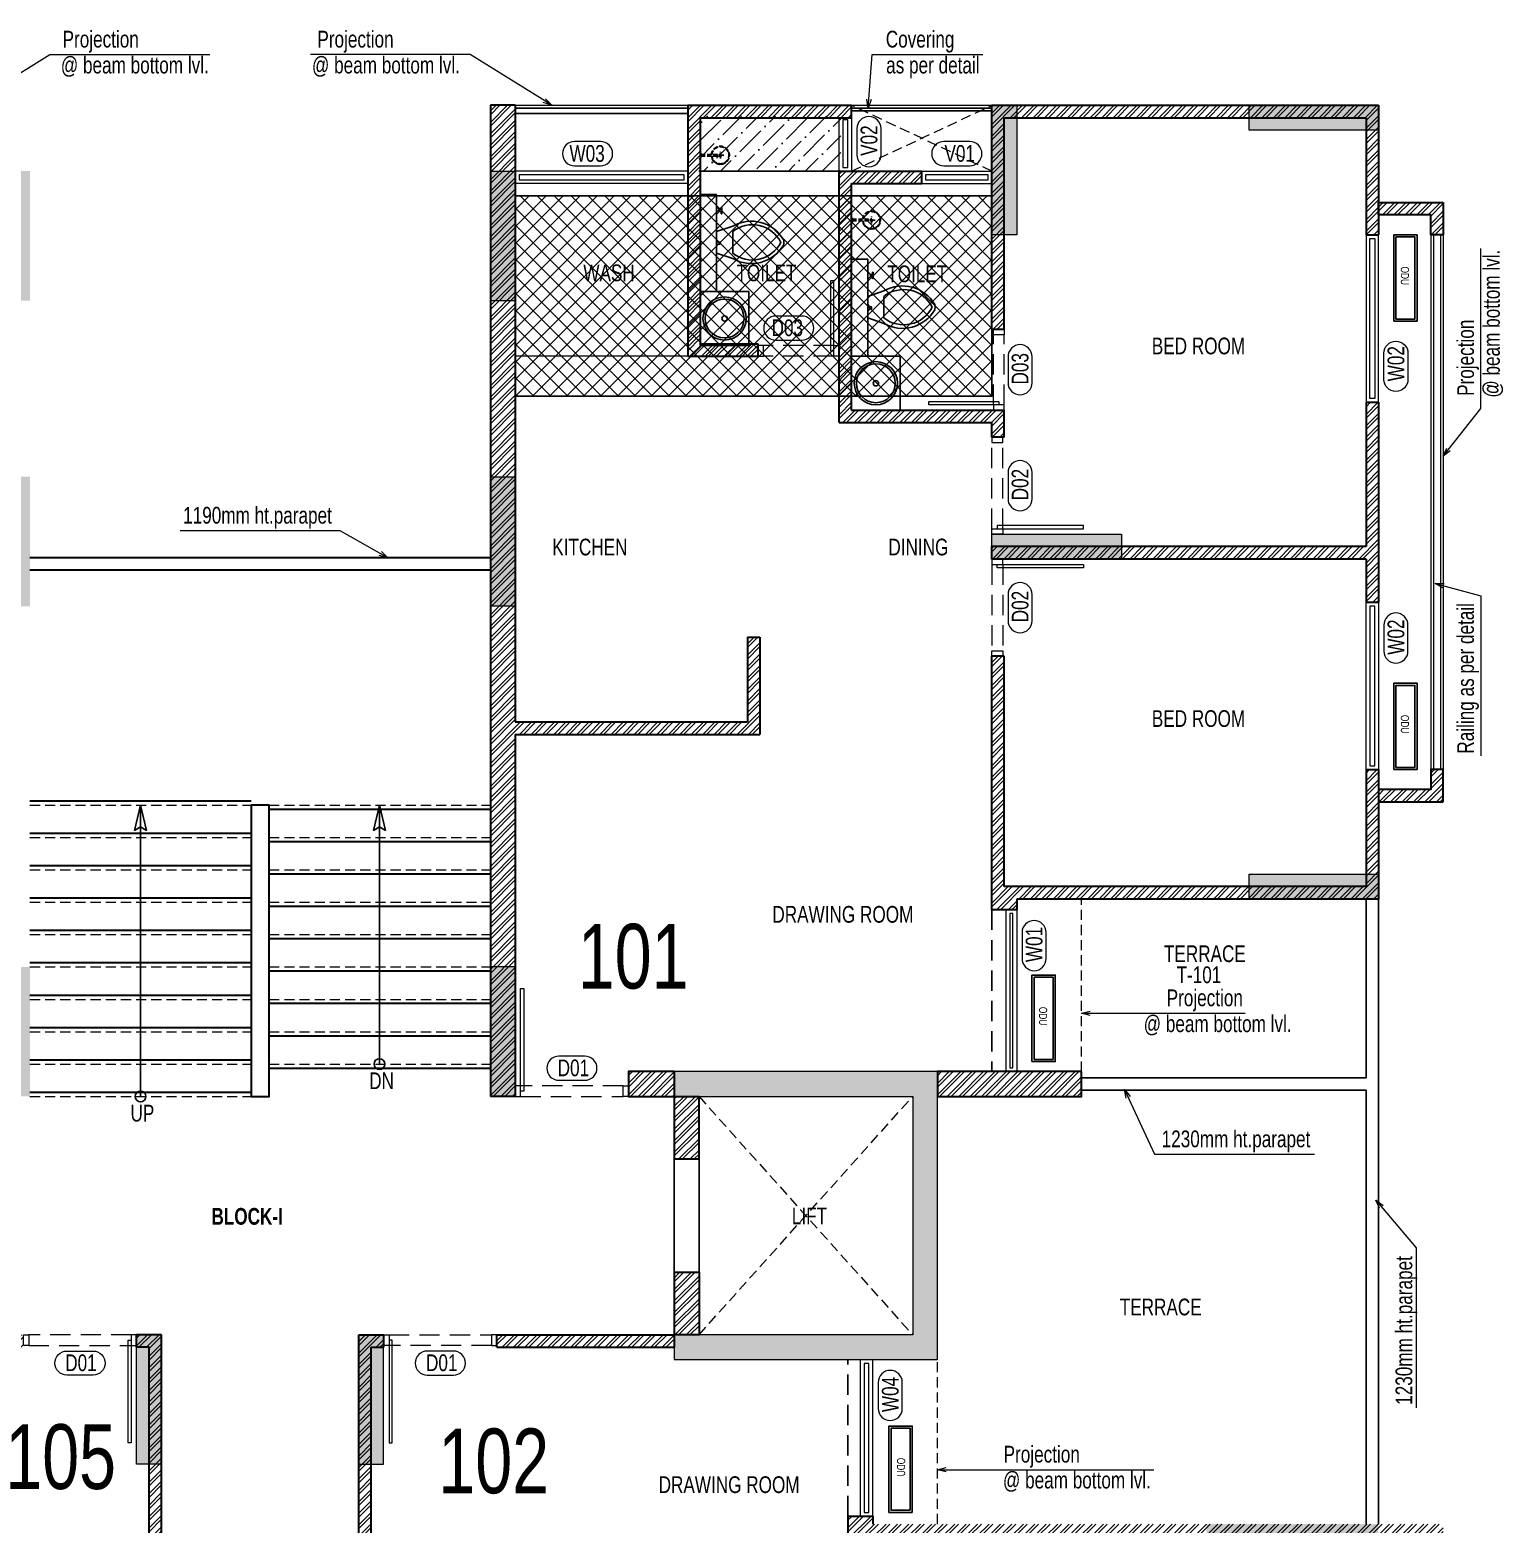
# Model space of a CAD drawing. Header units: inches. Extents: x 853900 to 962947, y 469960 to 560972.
# Drawn here: x 865501 to 879152, y 547128 to 560972 of the extents above; entities that cross this region are included whole.
import ezdxf
from ezdxf.enums import TextEntityAlignment as Align

# ---------------------------------------------------------------- set-up
doc = ezdxf.new("R2010")
doc.units = ezdxf.units.IN
doc.header["$LTSCALE"] = 750
doc.linetypes.add('HIDDEN', pattern=[0.375, 0.25, -0.125])
doc.linetypes.add('HIDDEN2', pattern=[0.1875, 0.125, -0.0625])
doc.layers.get('0').update_dxf_attribs({"color": 8})
for name, color, linetype in [('a-Text-Room-HM', 8, 'Continuous'), ('ELE-02-MSA', 8, 'Continuous'), ('HATCH-SUNK 300MM-MSA', 253, 'Continuous'), ('P.FIXTURE', 8, 'Continuous'), ('R.C.C HATCH-MSA', 253, 'Continuous')]:
    doc.layers.add(name, color=color, linetype=linetype)
for name, color, linetype, lineweight in [('COLUMN', 8, 'Continuous', 13), ('DOOR NO-MSA', 8, 'Continuous', 9), ('DOOR-MSA', 8, 'Continuous', 13), ('DOTTED LINE-MSA', 8, 'HIDDEN2', 13), ('ELE-01-MSA', 8, 'Continuous', 30), ('ELE-03-MSA', 8, 'Continuous', 18), ('ELE-04-MSA', 8, 'Continuous', 15), ('TEXT DETAIL-MSA', 8, 'Continuous', 13), ('TEXT ROOM NAME-MSA', 8, 'Continuous', 13), ('WALL HATCH-MSA', 253, 'Continuous', 9), ('WALL-MSA', 8, 'Continuous', 30), ('WINDOE NO-MAS', 8, 'Continuous', 9), ('WINDOW-MSA', 8, 'Continuous', 13)]:
    doc.layers.add(name, color=color, linetype=linetype, lineweight=lineweight)
doc.styles.add('125', font='swisscl.ttf', dxfattribs={"height": 125})
doc.styles.add('ARIAL', font='swisscl.ttf')
doc.styles.add('Arial Narrow', font='swisscl.ttf', dxfattribs={"height": 150})
doc.styles.add('Arial-Reg', font='swisscl.ttf', dxfattribs={"height": 155})
doc.styles.add('Arial-Reg+0.8Sc', font='swisscl.ttf')
doc.styles.add('MtXpl_Swis721_LtCn_B', font='swisscl.ttf')
doc.styles.add('MtXpl_Swis721_LtCn_B_1', font='')
doc.styles.get('MtXpl_Swis721_LtCn_B_1').set_extended_font_data('Swis721 LtCn BT', bold=True)
doc.dimstyles.new('100 K.T', dxfattribs={"dimtxt": 360, "dimasz": 80, "dimexe": 0.18, "dimexo": 0.0625, "dimgap": 1, "dimtad": 1, "dimdec": 0, "dimzin": 0, "dimdsep": 46, "dimtxsty": 'ARIAL', "dimblk": 'DOT', "dimcen": 0.09, "dimse1": 1, "dimse2": 1, "dimclrd": 50, "dimclrt": 256, "dimadec": 0, "dimazin": 0, "dimtfac": 1, "dimtdec": 0, "dimtofl": 0, "dimtmove": 1, "dimatfit": 0, "dimfxl": 1, "dimtolj": 1, "dimtzin": 0, "dimlwd": -1, "dimarcsym": 0})
pattern_1 = [(45, (-826309.495, -504339.46), (-53.0330086, 53.0330086), []), (45, (-826274.14, -504339.46), (-53.0330086, 53.0330086), [])]

# ---------------------------------------------------------------- blocks, each defined once
blk = doc.blocks.new('A$C59c041b7')
at = {"layer": 'HATCH-SUNK 300MM-MSA', "transparency": 33554559}
h = blk.add_hatch(dxfattribs=at)
h.set_pattern_fill('ANSI36', color=256, scale=35)
h.set_pattern_definition([(45, (-826309.5, -563203.96), (58.932931, 216.087413), [277.8125, -55.5625, 0, -55.5625])])
h.paths.add_polyline_path([(15744, -610), (14427, -610), (14427, -100), (15744, -100)])
h = blk.add_hatch(dxfattribs=at)
h.set_pattern_fill('ANSI37', color=256, scale=35)
h.paths.add_polyline_path([(12727, -2695), (17144, -2695), (17144, -840), (12727, -840)])
at = {"layer": 'HATCH-SUNK 300MM-MSA'}
blk.add_line((15744, -610), (14427, -610), dxfattribs=at)
blk.add_lwpolyline([(12727, -2695), (17144, -2695), (17144, -840), (12727, -840)], close=True, dxfattribs=at)
blk = doc.blocks.new('A$C16cd5f5f')
at = {"layer": 'WINDOW-MSA', "ltscale": 5000}
for points in [[(50, 50), (50, 850), (80, 850), (80, 50)], [(0, 0), (50, 0), (50, 100), (0, 100)], [(900, 0), (850, 0), (850, 100), (900, 100)]]:
    blk.add_lwpolyline(points, close=True, dxfattribs=at)
at = {"layer": 'WINDOW-MSA', "linetype": 'HIDDEN', "elevation": 0}
blk.add_lwpolyline([(50, 100), (850, 100)], dxfattribs=at)
at = {"layer": 'WINDOW-MSA', "linetype": 'HIDDEN'}
blk.add_lwpolyline([(50, 0), (850, 0)], dxfattribs=at)
blk = doc.blocks.new('A$Ca69f7aba')
at = {"layer": 'WINDOW-MSA', "ltscale": 5000}
for points in [[(-750, 0), (-700, 0), (-700, -100), (-750, -100)], [(0, 0), (-50, 0), (-50, -100), (0, -100)], [(-50, -50), (-50, -700), (-80, -700), (-80, -50)]]:
    blk.add_lwpolyline(points, close=True, dxfattribs=at)
at = {"layer": 'WINDOW-MSA', "linetype": 'HIDDEN'}
blk.add_lwpolyline([(-50, 0), (-700, 0)], dxfattribs=at)
at = {"layer": 'WINDOW-MSA', "linetype": 'HIDDEN', "elevation": 0}
blk.add_lwpolyline([(-50, -100), (-700, -100)], dxfattribs=at)
blk = doc.blocks.new('A$C0454f6c0')
at = {"layer": 'WINDOW-MSA', "ltscale": 5000}
for points in [[(0, 1050), (0, 1000), (-100, 1000), (-100, 1050)], [(0, 0), (0, 50), (-100, 50), (-100, 0)]]:
    blk.add_lwpolyline(points, close=True, dxfattribs=at)
at = {"layer": 'WINDOW-MSA', "linetype": 'HIDDEN'}
for points in [[(-100, 1000), (-100, 50)], [(0, 50), (0, 1000)]]:
    blk.add_lwpolyline(points, dxfattribs=at)
at = {"layer": 'WINDOW-MSA', "ltscale": 5000, "elevation": 0}
blk.add_lwpolyline([(-50, 50), (-1000, 50), (-1000, 80), (-50, 80)], close=True, dxfattribs=at)
blk = doc.blocks.new('A$Cbea8c011')
at = {"layer": 'ELE-02-MSA', "elevation": 0}
for points in [[(400, -108), (-400, -108), (-400, 108), (400, 108)], [(380, -88), (-380, -88), (-380, 88), (380, 88)]]:
    blk.add_lwpolyline(points, close=True, dxfattribs=at)
at = {"layer": 'TEXT DETAIL-MSA', "style": 'Arial Narrow'}
blk.add_text('ODU', height=75, dxfattribs=at).set_placement((-106, -42, 0))
blk = doc.blocks.new('SHOWE')
at = {"linetype": 'HIDDEN', "ltscale": 0.2}
for p, q in [((3964261, -1171718), (3964261, -1171675)), ((3964261, -1171675), (3964263, -1171675)), ((3964261, -1171718), (3964263, -1171718)), ((3964264, -1171676), (3964264, -1171716)), ((3964269, -1171681), (3964269, -1171696)), ((3964269, -1171689), (3964438, -1171689)), ((3964269, -1171712), (3964269, -1171696)), ((3964269, -1171704), (3964438, -1171704)), ((3964479, -1171696), (3964416, -1171696)), ((3964447, -1171665), (3964447, -1171728))]:
    blk.add_line(p, q, dxfattribs=at)
for radius in [12.5, 10.6]:
    blk.add_circle((3964447, -1171696), radius, dxfattribs=at)
for centre, radius, start, end in [((3964262, -1171676), 1.76, 358.0282, 62.0821), ((3964262, -1171716), 1.76, 297.9179, 1.9718), ((3964260, -1171685), 10.1, 28.3436, 64.2104), ((3964260, -1171707), 10.1, 295.7896, 331.6564), ((3964447, -1171696), 84.1, 185.2383, 174.7617), ((3964447, -1171696), 81.4, 185.4105, 174.5895), ((3964447, -1171696), 78, 185.6496, 174.3504)]:
    blk.add_arc(centre, radius, start, end, dxfattribs=at)
blk = doc.blocks.new('t4tgg34')
for points in [[(375405, -62759), (375391, -62745), (375391, -62738), (375371, -62738), (375371, -62720), (375391, -62720), (375391, -62713), (375405, -62699), (375405, -62635), (375255, -62585, 0.412342), (374785, -62709, 0.132891), (374785, -62761, 0.412336), (375255, -62885), (375405, -62835)], [(375255, -62835, -0.475238), (374809, -62735, -0.475243), (375255, -62635)]]:
    blk.add_lwpolyline(points, format="xyb", close=True)
blk.add_lwpolyline([(375255, -62835), (375255, -62635, 0.475243), (374809, -62735, 0.475238), (375255, -62835, 0.489246)], format="xyb")
blk.add_lwpolyline([(375405, -62635), (375405, -62699), (375391, -62713), (375391, -62720), (375371, -62720), (375371, -62738), (375391, -62738), (375391, -62745), (375405, -62759), (375405, -62699), (375405, -62835)])
blk = doc.blocks.new('9')
at = {"linetype": 'Continuous'}
for p, q in [((709870, -390415), (709870, -390434)), ((709876, -390434), (709870, -390434)), ((709876, -390415), (709876, -390434))]:
    blk.add_line(p, q, dxfattribs=at)
for points in [[(709876, -390396), (709876, -390377), (709870, -390377), (709870, -390396)], [(709895, -390396), (709920, -390370), (709920, -390440), (709895, -390415)]]:
    blk.add_lwpolyline(points, dxfattribs=at)
blk.add_lwpolyline([(709895, -390415), (709870, -390415), (709870, -390396), (709895, -390396)], close=True, dxfattribs=at)
blk = doc.blocks.new('Win-Tag-03')
blk.add_lwpolyline([(-130, 120), (130, 120, -0.414214), (250, 0), (250, 0, -0.414214), (130, -120), (-130, -120, -0.414214), (-250, 0), (-250, 0, -0.414214)], format="xyb", close=True)
blk = doc.blocks.new('_Dot')
at = {"linetype": 'ByBlock', "lineweight": -2}
blk.add_line((-0.5, 0), (-1, 0), dxfattribs=at)
at = {"linetype": 'ByBlock', "const_width": 0.5}
blk.add_lwpolyline([(-0.25, 0, 1), (0.25, 0, 1)], format="xyb", close=True, dxfattribs=at)
blk = doc.blocks.new('BLOCK-G & H TYPICAL COLOUMN')
at = {"layer": 'R.C.C HATCH-MSA'}
h = blk.add_hatch(color=256, dxfattribs=at)
h.dxf.hatch_style = 1
h.paths.add_polyline_path([(172697.62, -104207.75), (172688.57, -104207.75), (172688.57, -104255), (172697.62, -104255)])
h.paths.add_polyline_path([(172327.12, -104207.75), (172336.18, -104207.75), (172336.18, -104255), (172327.12, -104255)])
h.paths.add_polyline_path([(172819.88, -104207.75), (172819.88, -104216.81), (172867.12, -104216.81), (172867.12, -104207.75)])
h.paths.add_polyline_path([(172204.87, -104207.75), (172204.87, -104216.81), (172157.62, -104216.81), (172157.62, -104207.75)])
h.paths.add_polyline_path([(172561.18, -104240.06), (172552.12, -104240.06), (172552.12, -104287.31), (172561.18, -104287.31)])
h.paths.add_polyline_path([(172463.57, -104240.06), (172472.62, -104240.06), (172472.62, -104287.31), (172463.57, -104287.31)])
h.paths.add_polyline_path([(172177.87, -104422.2), (172177.87, -104431.25), (172130.62, -104431.25), (172130.62, -104422.2)])
h.paths.add_polyline_path([(172894.12, -104422.2), (172894.12, -104431.25), (172846.88, -104431.25), (172846.88, -104422.2)])
h.paths.add_polyline_path([(172336.12, -104486.75), (172336.12, -104495.81), (172288.87, -104495.81), (172288.87, -104486.75)])
h.paths.add_polyline_path([(172202.62, -104543.75), (172202.62, -104552.81), (172155.37, -104552.81), (172155.37, -104543.75)])
h.paths.add_polyline_path([(172822.13, -104543.75), (172822.13, -104552.81), (172869.37, -104552.81), (172869.37, -104543.75)])
h.paths.add_polyline_path([(172516.9, -104495.81), (172507.85, -104495.81), (172507.85, -104448.56), (172516.9, -104448.56)])
h.paths.add_polyline_path([(172697.62, -104104.25), (172688.57, -104104.25), (172688.57, -104057.01), (172697.62, -104057.01)])
h.paths.add_polyline_path([(172327.12, -104104.25), (172336.18, -104104.25), (172336.18, -104057.01), (172327.12, -104057.01)])
h.paths.add_polyline_path([(172819.88, -104104.25), (172819.88, -104095.2), (172867.12, -104095.2), (172867.12, -104104.25)])
h.paths.add_polyline_path([(172204.87, -104104.25), (172204.87, -104095.2), (172157.62, -104095.2), (172157.62, -104104.25)])
h.paths.add_polyline_path([(172561.18, -104071.94), (172552.12, -104071.94), (172552.12, -104024.7), (172561.18, -104024.7)])
h.paths.add_polyline_path([(172463.57, -104071.94), (172472.62, -104071.94), (172472.62, -104024.7), (172463.57, -104024.7)])
h.paths.add_polyline_path([(172177.87, -103889.81), (172177.87, -103880.75), (172130.62, -103880.75), (172130.62, -103889.81)])
h.paths.add_polyline_path([(172894.12, -103889.81), (172894.12, -103880.75), (172846.88, -103880.75), (172846.88, -103889.81)])
h.paths.add_polyline_path([(172336.12, -103825.25), (172336.12, -103816.2), (172288.87, -103816.2), (172288.87, -103825.25)])
h.paths.add_polyline_path([(172202.62, -103768.25), (172202.62, -103759.2), (172155.37, -103759.2), (172155.37, -103768.25)])
h.paths.add_polyline_path([(172822.13, -103768.25), (172822.13, -103759.2), (172869.37, -103759.2), (172869.37, -103768.25)])
h.paths.add_polyline_path([(172516.9, -103816.2), (172507.85, -103816.2), (172507.85, -103863.44), (172516.9, -103863.44)])
h.paths.add_polyline_path([(172548.37, -103699.31), (172548.37, -103690.25), (172595.62, -103690.25), (172595.62, -103699.31)])
h.paths.add_polyline_path([(172476.37, -103699.31), (172476.37, -103690.25), (172429.13, -103690.25), (172429.13, -103699.31)])
h.paths.add_polyline_path([(172726.82, -103612.31), (172726.82, -103603.25), (172774.06, -103603.25), (172774.06, -103612.31)])
h.paths.add_polyline_path([(172297.93, -103612.31), (172297.93, -103603.25), (172250.69, -103603.25), (172250.69, -103612.31)])
h.paths.add_polyline_path([(172920.37, -103523.81), (172920.37, -103514.75), (172857.56, -103514.75), (172857.56, -103523.81)])
h.paths.add_polyline_path([(172104.37, -103523.81), (172104.37, -103514.75), (172167.19, -103514.75), (172167.19, -103523.81)])
h.paths.add_polyline_path([(172476.37, -103492.94), (172467.32, -103492.94), (172467.32, -103445.7), (172476.37, -103445.7)])
h.paths.add_polyline_path([(172548.37, -103492.94), (172557.43, -103492.94), (172557.43, -103445.7), (172548.37, -103445.7)])
h.paths.add_polyline_path([(172663.43, -103454.75), (172759.5, -103454.75), (172759.5, -103349.7), (172663.43, -103349.7), (172663.43, -103358.75), (172750.44, -103358.75), (172750.44, -103445.7), (172663.43, -103445.7)])
h.paths.add_polyline_path([(172361.32, -103454.75), (172265.25, -103454.75), (172265.25, -103349.7), (172361.32, -103349.7), (172361.32, -103358.75), (172274.31, -103358.75), (172274.31, -103445.7), (172361.32, -103445.7)])
h.paths.add_polyline_path([(172428.37, -103358.75), (172419.32, -103358.75), (172419.32, -103311.51), (172428.37, -103311.51)])
h.paths.add_polyline_path([(172428.37, -103132.74), (172419.32, -103132.74), (172419.32, -103179.99), (172428.37, -103179.99)])
h.paths.add_polyline_path([(172151.62, -103286.75), (172151.62, -103277.7), (172104.37, -103277.7), (172104.37, -103286.75)])
h.paths.add_polyline_path([(172245.43, -103162.74), (172245.43, -103153.68), (172198.19, -103153.68), (172198.19, -103162.74)])
h.paths.add_polyline_path([(172428.37, -103021.25), (172419.32, -103021.25), (172419.32, -103068.5), (172428.37, -103068.5)])
h.paths.add_polyline_path([(172245.43, -102997.25), (172236.37, -102997.25), (172236.37, -103044.5), (172245.43, -103044.5)])
h.paths.add_polyline_path([(172104.37, -102997.25), (172104.37, -103006.31), (172151.62, -103006.31), (172151.62, -102997.25)])
h.paths.add_polyline_path([(172596.37, -103358.75), (172605.43, -103358.75), (172605.43, -103311.51), (172596.37, -103311.51)])
h.paths.add_polyline_path([(172596.37, -103132.74), (172605.43, -103132.74), (172605.43, -103179.99), (172596.37, -103179.99)])
h.paths.add_polyline_path([(172873.13, -103286.75), (172873.13, -103277.7), (172920.37, -103277.7), (172920.37, -103286.75)])
h.paths.add_polyline_path([(172779.32, -103162.74), (172779.32, -103153.68), (172826.56, -103153.68), (172826.56, -103162.74)])
h.paths.add_polyline_path([(172596.37, -103021.25), (172605.43, -103021.25), (172605.43, -103068.5), (172596.37, -103068.5)])
h.paths.add_polyline_path([(172779.32, -102997.25), (172788.37, -102997.25), (172788.37, -103044.5), (172779.32, -103044.5)])
h.paths.add_polyline_path([(172920.37, -102997.25), (172920.37, -103006.31), (172873.13, -103006.31), (172873.13, -102997.25)])
h.paths.add_polyline_path([(172548.37, -104612.7), (172548.37, -104621.75), (172595.62, -104621.75), (172595.62, -104612.7)])
h.paths.add_polyline_path([(172476.37, -104612.7), (172476.37, -104621.75), (172429.13, -104621.75), (172429.13, -104612.7)])
h.paths.add_polyline_path([(172297.93, -104699.7), (172297.93, -104708.75), (172250.69, -104708.75), (172250.69, -104699.7)])
h.paths.add_polyline_path([(172104.37, -104788.2), (172104.37, -104797.25), (172167.19, -104797.25), (172167.19, -104788.2)])
h.paths.add_polyline_path([(172726.82, -104699.7), (172726.82, -104708.75), (172774.06, -104708.75), (172774.06, -104699.7)])
h.paths.add_polyline_path([(172920.37, -104788.2), (172920.37, -104797.25), (172857.56, -104797.25), (172857.56, -104788.2)])
h.paths.add_polyline_path([(172476.37, -104819.06), (172467.32, -104819.06), (172467.32, -104866.31), (172476.37, -104866.31)])
h.paths.add_polyline_path([(172548.37, -104819.06), (172557.43, -104819.06), (172557.43, -104866.31), (172548.37, -104866.31)])
h.paths.add_polyline_path([(172663.43, -104857.25), (172759.5, -104857.25), (172759.5, -104962.31), (172663.43, -104962.31), (172663.43, -104953.25), (172750.44, -104953.25), (172750.44, -104866.31), (172663.43, -104866.31)])
h.paths.add_polyline_path([(172361.32, -104857.25), (172265.25, -104857.25), (172265.25, -104962.31), (172361.32, -104962.31), (172361.32, -104953.25), (172274.31, -104953.25), (172274.31, -104866.31), (172361.32, -104866.31)])
h.paths.add_polyline_path([(172428.37, -104953.25), (172419.32, -104953.25), (172419.32, -105000.5), (172428.37, -105000.5)])
h.paths.add_polyline_path([(172428.37, -105178.31), (172419.32, -105178.31), (172419.32, -105131.06), (172428.37, -105131.06)])
h.paths.add_polyline_path([(172151.62, -105025.25), (172151.62, -105034.31), (172104.37, -105034.31), (172104.37, -105025.25)])
h.paths.add_polyline_path([(172245.43, -105072.5), (172236.37, -105072.5), (172236.37, -105025.25), (172245.43, -105025.25)])
h.paths.add_polyline_path([(172428.37, -105290.75), (172419.32, -105290.75), (172419.32, -105243.51), (172428.37, -105243.51)])
h.paths.add_polyline_path([(172245.43, -105314.75), (172236.37, -105314.75), (172236.37, -105267.51), (172245.43, -105267.51)])
h.paths.add_polyline_path([(172104.37, -105277.35), (172113.43, -105277.35), (172113.43, -105314.75), (172104.37, -105314.75)])
h.paths.add_polyline_path([(172596.37, -104953.25), (172605.43, -104953.25), (172605.43, -105000.5), (172596.37, -105000.5)])
h.paths.add_polyline_path([(172596.37, -105178.31), (172605.43, -105178.31), (172605.43, -105131.06), (172596.37, -105131.06)])
h.paths.add_polyline_path([(172873.13, -105025.25), (172873.13, -105034.31), (172920.37, -105034.31), (172920.37, -105025.25)])
h.paths.add_polyline_path([(172788.37, -105025.25), (172779.32, -105025.25), (172779.32, -105072.5), (172788.37, -105072.5)])
h.paths.add_polyline_path([(172596.37, -105290.75), (172605.43, -105290.75), (172605.43, -105243.51), (172596.37, -105243.51)])
h.paths.add_polyline_path([(172779.32, -105314.75), (172788.37, -105314.75), (172788.37, -105267.51), (172779.32, -105267.51)])
h.paths.add_polyline_path([(172911.32, -105314.75), (172920.37, -105314.75), (172920.37, -105277.35), (172911.32, -105277.35)])
h.paths.add_polyline_path([(172688.63, -104486.75), (172688.63, -104495.81), (172735.87, -104495.81), (172735.87, -104486.75)])
h.paths.add_polyline_path([(172688.63, -103825.25), (172688.63, -103816.2), (172735.87, -103816.2), (172735.87, -103825.25)])
at = {"layer": 'COLUMN'}
for points in [[(172779.32, -102997.25), (172788.37, -102997.25), (172788.37, -103044.5), (172779.32, -103044.5)], [(172920.37, -102997.25), (172920.37, -103006.31), (172873.13, -103006.31), (172873.13, -102997.25)], [(172596.37, -103021.25), (172605.43, -103021.25), (172605.43, -103068.5), (172596.37, -103068.5)], [(172596.37, -103132.74), (172605.43, -103132.74), (172605.43, -103179.99), (172596.37, -103179.99)], [(172779.32, -103162.74), (172779.32, -103153.68), (172826.56, -103153.68), (172826.56, -103162.74)], [(172873.13, -103286.75), (172873.13, -103277.7), (172920.37, -103277.7), (172920.37, -103286.75)], [(172596.37, -103358.75), (172605.43, -103358.75), (172605.43, -103311.51), (172596.37, -103311.51)], [(172663.43, -103454.75), (172759.5, -103454.75), (172759.5, -103349.7), (172663.43, -103349.7), (172663.43, -103358.75), (172750.44, -103358.75), (172750.44, -103445.7), (172663.43, -103445.7)], [(172476.37, -103492.94), (172467.32, -103492.94), (172467.32, -103445.7), (172476.37, -103445.7)], [(172548.37, -103492.94), (172557.43, -103492.94), (172557.43, -103445.7), (172548.37, -103445.7)]]:
    blk.add_lwpolyline(points, close=True, dxfattribs=at)
blk = doc.blocks.new('A$C725dc162')
at = {"layer": 'a-Text-Room-HM', "style": 'Arial-Reg'}
for s, p in [('101', (580, -8183)), ('105', (-4725, -12819)), ('102', (-712, -12859))]:
    blk.add_text(s, height=600, dxfattribs=at).set_placement(p)
blk = doc.blocks.new('A$Ca663e582')
at = {"layer": 'WALL HATCH-MSA'}
h = blk.add_hatch(dxfattribs=at)
h.set_pattern_fill('ANSI32', color=256, scale=200)
h.set_pattern_definition(pattern_1)
h.paths.add_polyline_path([(12727, 58865), (12497, 58865), (12497, 49682), (12727, 49682), (12727, 53037), (14994, 53037), (14994, 53937), (14879, 53937), (14879, 53152), (12727, 53152)])
h = blk.add_hatch(dxfattribs=at)
h.set_pattern_fill('ANSI32', color=256, scale=200)
h.set_pattern_definition([(45, (-826324.495, -504339.46), (-53.0330086, 53.0330086), []), (45, (-826289.14, -504339.46), (-53.0330086, 53.0330086), [])])
h.paths.add_polyline_path([(14327, 58865), (14327, 56540), (14979, 56540), (14979, 56655), (14442, 56655), (14442, 58750), (15844, 58750), (15844, 58865)])
h = blk.add_hatch(dxfattribs=at)
h.set_pattern_fill('ANSI32', color=256, scale=200)
h.set_pattern_definition(pattern_1)
h.paths.add_polyline_path([(20611, 57665), (20726, 57665), (20726, 58865), (17144, 58865), (17144, 56790), (17259, 56790), (17259, 58750), (20611, 58750)])
h = blk.add_hatch(dxfattribs=at)
h.set_pattern_fill('ANSI32', color=256, scale=200)
h.set_pattern_definition(pattern_1)
h.paths.add_polyline_path([(15729, 58255), (15729, 55925), (17144, 55925), (17144, 55791), (17259, 55791), (17259, 56040), (15844, 56040), (15844, 58140), (16494, 58140), (16494, 58255)])
h = blk.add_hatch(dxfattribs=at)
h.set_pattern_fill('ANSI32', color=256, scale=200)
h.set_pattern_definition(pattern_1)
h.paths.add_polyline_path([(21211, 57850), (21211, 57665), (21326, 57665), (21326, 57965), (20726, 57965), (20726, 57850)])
h = blk.add_hatch(dxfattribs=at)
h.set_pattern_fill('ANSI32', color=256, scale=200)
h.set_pattern_definition(pattern_1)
h.paths.add_polyline_path([(20611, 54776), (17144, 54776), (17144, 54661), (20611, 54661), (20611, 54261), (20726, 54261), (20726, 56115), (20611, 56115)])
h = blk.add_hatch(dxfattribs=at)
h.set_pattern_fill('ANSI32', color=256, scale=200)
h.set_pattern_definition(pattern_1)
h.paths.add_polyline_path([(17259, 51626), (17259, 53761), (17144, 53761), (17144, 51412), (17374, 51412), (17374, 51511), (20726, 51511), (20726, 52711), (20611, 52711), (20611, 51626)])
h = blk.add_hatch(dxfattribs=at)
h.set_pattern_fill('ANSI32', color=256, scale=200)
h.set_pattern_definition(pattern_1)
h.paths.add_polyline_path([(20726, 52526), (20726, 52411), (21326, 52411), (21326, 52711), (21211, 52711), (21211, 52526)])
h = blk.add_hatch(dxfattribs=at)
h.set_pattern_fill('ANSI32', color=256, scale=200)
h.set_pattern_definition(pattern_1)
h.paths.add_polyline_path([(14200, 49682), (14200, 49912), (13777, 49912), (13777, 49682)])
h = blk.add_hatch(dxfattribs=at)
h.set_pattern_fill('ANSI32', color=256, scale=200)
h.set_pattern_definition(pattern_1)
h.paths.add_polyline_path([(17974, 49912), (16640, 49912), (16640, 49682), (17974, 49682)])
h = blk.add_hatch(dxfattribs=at)
h.set_pattern_fill('ANSI32', color=256, scale=200)
h.set_pattern_definition(pattern_1)
h.paths.add_polyline_path([(14430, 49103), (14430, 49682), (14200, 49682), (14200, 49103)])
h = blk.add_hatch(dxfattribs=at)
h.set_pattern_fill('ANSI32', color=256, scale=200)
h.set_pattern_definition(pattern_1)
h.paths.add_polyline_path([(14200, 47474), (14430, 47474), (14430, 48053), (14200, 48053)])
h = blk.add_hatch(dxfattribs=at)
h.set_pattern_fill('ANSI32', color=256, scale=200)
h.set_pattern_definition([(45, (7457.356, 47403.3), (-53.033, 53.033), []), (45, (7492.71, 47403.3), (-53.033, 53.033), [])])
h.paths.add_polyline_path([(6526, 47474), (6526, 47359), (8169, 47359), (8169, 47474)], flags=17)
h.paths.add_polyline_path([(5816, 41262), (5816, 41147), (8419, 41147), (8419, 38063), (5886, 38063), (5886, 37948), (9198, 37948), (9198, 38063), (8534, 38063), (8534, 41032), (9449, 41032), (9449, 42662), (8459, 42662), (8459, 43159), (9449, 43159), (9449, 43274), (8459, 43274), (8459, 44024), (9449, 44024), (9449, 47474), (9219, 47474), (9219, 47359), (9334, 47359), (9334, 44139), (7086, 44139), (7086, 42012), (7201, 42012), (7201, 42547), (7694, 42547), (7694, 42662), (7201, 42662), (7201, 44024), (8344, 44024), (8344, 42547), (9334, 42547), (9334, 41262)])
h = blk.add_hatch(dxfattribs=at)
h.set_pattern_fill('ANSI32', color=256, scale=200)
h.set_pattern_definition(pattern_1)
h.paths.add_polyline_path([(11393, 41262), (11393, 42547), (12383, 42547), (12383, 44024), (13526, 44024), (13526, 42662), (13033, 42662), (13033, 42547), (13526, 42547), (13526, 42012), (13641, 42012), (13641, 44139), (11393, 44139), (11393, 47359), (11508, 47359), (11508, 47474), (11278, 47474), (11278, 44024), (12268, 44024), (12268, 43274), (11278, 43274), (11278, 43159), (12268, 43159), (12268, 42662), (11278, 42662), (11278, 41032), (12192, 41032), (12192, 38063), (11528, 38063), (11528, 37948), (14840, 37948), (14840, 38063), (12307, 38063), (12307, 41147), (14910, 41147), (14910, 41262)])
h = blk.add_hatch(dxfattribs=at)
h.set_pattern_fill('ANSI32', color=256, scale=200)
h.set_pattern_definition(pattern_1)
h.paths.add_polyline_path([(14200, 47359), (14200, 47474), (12558, 47474), (12558, 47359)], flags=17)
h = blk.add_hatch(dxfattribs=at)
h.set_pattern_fill('ANSI32', color=256, scale=200)
h.set_pattern_definition(pattern_1)
h.paths.add_polyline_path([(21326, 45490), (21326, 45720), (16040, 45720), (16040, 45794), (15810, 45794), (15810, 44920), (15925, 44920), (15925, 45605), (20611, 45605), (20611, 45290), (20726, 45290), (20726, 45490)])
for p, q in [((9255, 52382), (9200, 52146)), ((9255, 52382), (9255, 49682)), ((9255, 52382), (9309, 52146)), ((11469, 52382), (11414, 52146)), ((11469, 52382), (11469, 49982)), ((11469, 52382), (11524, 52146)), ((9200, 52146), (9255, 52181)), ((9309, 52146), (9255, 52181)), ((11414, 52146), (11469, 52181)), ((11524, 52146), (11469, 52181))]:
    blk.add_line(p, q)
for centre in [(11469, 49982), (9255, 49682)]:
    blk.add_circle(centre, 50)
at = {"layer": 'DOTTED LINE-MSA'}
for p, q in [((15844, 58255), (17144, 58865)), ((17144, 58255), (15844, 58865)), ((8230, 52382), (10280, 52382)), ((10447, 52382), (12497, 52382)), ((8230, 52082), (10280, 52082)), ((10447, 52082), (12497, 52082)), ((8230, 51782), (10280, 51782)), ((10447, 51782), (12497, 51782)), ((17974, 49912), (17974, 51511)), ((8230, 51482), (10280, 51482)), ((10447, 51482), (12497, 51482)), ((8230, 51182), (10280, 51182)), ((10447, 51182), (12497, 51182)), ((8230, 50882), (10280, 50882)), ((10447, 50882), (12497, 50882)), ((8230, 50582), (10280, 50582)), ((10447, 50582), (12497, 50582)), ((8230, 50282), (10280, 50282)), ((10447, 50282), (12497, 50282)), ((8230, 49982), (10280, 49982)), ((10447, 49982), (12497, 49982)), ((8230, 49682), (10280, 49682)), ((14430, 49682), (16410, 47474)), ((14430, 47474), (16410, 49682)), ((16640, 45721), (16640, 47244))]:
    blk.add_line(p, q, dxfattribs=at)
at = {"layer": 'ELE-01-MSA', "lineweight": 0}
for p, q in [((21236, 57665), (21236, 52711)), ((21301, 57665), (21301, 52711))]:
    blk.add_line(p, q, dxfattribs=at)
at = {"layer": 'ELE-01-MSA'}
for p, q in [((12497, 54674), (8230, 54674)), ((12497, 54559), (8230, 54559)), ((8230, 52422), (10280, 52422)), ((10447, 52345), (12497, 52345)), ((8230, 52122), (10280, 52122)), ((10447, 52045), (12497, 52045)), ((8230, 51822), (10280, 51822)), ((10447, 51745), (12497, 51745)), ((8230, 51522), (10280, 51522)), ((10447, 51445), (12497, 51445)), ((8230, 51222), (10280, 51222)), ((10447, 51145), (12497, 51145)), ((8230, 50922), (10280, 50922)), ((10447, 50845), (12497, 50845)), ((8230, 50622), (10280, 50622)), ((10447, 50545), (12497, 50545)), ((8230, 50322), (10280, 50322)), ((10447, 50245), (12497, 50245)), ((8230, 50022), (10280, 50022)), ((10447, 49945), (12497, 49945)), ((8230, 49722), (10280, 49722))]:
    blk.add_line(p, q, dxfattribs=at)
blk.add_lwpolyline([(10280, 49682), (10447, 49682), (10447, 52382), (10280, 52382)], close=True, dxfattribs=at)
at = {"layer": 'ELE-02-MSA'}
for p, q in [((12727, 58840), (14327, 58840)), ((15844, 58840), (17144, 58840)), ((12727, 58790), (14327, 58790)), ((15844, 58815), (17144, 58815)), ((20611, 51511), (20611, 49855)), ((20726, 51511), (20726, 45720)), ((17974, 49855), (20611, 49855)), ((17974, 49740), (20611, 49740)), ((20611, 49740), (20611, 45720)), ((14200, 48053), (14200, 49103)), ((14430, 49103), (14430, 48053))]:
    blk.add_line(p, q, dxfattribs=at)
at = {"layer": 'ELE-02-MSA', "linetype": 'HIDDEN'}
for p, q in [((17144, 51412), (17144, 49912)), ((15810, 45794), (15810, 47244))]:
    blk.add_line(p, q, dxfattribs=at)
at = {"layer": 'ELE-03-MSA', "lineweight": 0}
for p, q in [((21211, 57665), (21211, 52711)), ((21326, 57665), (21326, 52711))]:
    blk.add_line(p, q, dxfattribs=at)
at = {"layer": 'ELE-03-MSA'}
blk.add_line((14327, 56540), (12727, 56540), dxfattribs=at)
at = {"layer": 'ELE-04-MSA'}
for p, q in [((12727, 58865), (14327, 58865)), ((15844, 58865), (17144, 58865))]:
    blk.add_line(p, q, dxfattribs=at)
at = {"layer": 'P.FIXTURE'}
for points in [[(14592, 58040), (14592, 57140), (14442, 57140), (14442, 58040)], [(15994, 57440), (15994, 56540), (15844, 56540), (15844, 57440)], [(14892, 57140), (14442, 57140), (14442, 56640), (14892, 56640)], [(16294, 56540), (15844, 56540), (15844, 56040), (16294, 56040)]]:
    blk.add_lwpolyline(points, close=True, dxfattribs=at)
for centre, radius in [((14667, 56890), 200), ((14667, 56890), 180), ((14667, 56890), 25), ((16069, 56290), 200), ((16069, 56290), 180), ((16069, 56290), 25)]:
    blk.add_circle(centre, radius, dxfattribs=at)
at = {"layer": 'WALL-MSA'}
for p, q in [((12497, 58865), (12497, 49682)), ((12727, 58865), (12497, 58865)), ((12727, 58865), (12727, 53152)), ((14327, 58865), (15844, 58865)), ((14327, 58865), (14327, 56540)), ((15844, 58750), (15844, 58865)), ((17144, 58865), (20726, 58865)), ((17144, 56790, 0), (17144, 58865)), ((14442, 58750), (15844, 58750)), ((14442, 58750), (14442, 56655)), ((17259, 58750), (20611, 58750)), ((17259, 56790, 0), (17259, 58750)), ((15729, 58255), (16494, 58255)), ((15729, 55925), (15729, 58255)), ((16494, 58140), (16494, 58255)), ((15844, 58140), (16494, 58140)), ((15844, 56040), (15844, 58140)), ((17144, 56790, 0), (17259, 56790, 0)), ((14442, 56655), (14979, 56655)), ((14979, 56540), (14979, 56655)), ((14327, 56540), (14979, 56540)), ((15844, 56040), (17259, 56040)), ((17259, 55791, 0), (17259, 56040)), ((15729, 55925), (17144, 55925)), ((17144, 55791, 0), (17144, 55925)), ((17259, 55791, 0), (17144, 55791, 0)), ((20611, 54776), (17144, 54776)), ((17144, 54661), (17144, 54776)), ((20611, 54661), (17144, 54661)), ((14879, 53937), (14994, 53937)), ((14879, 53937), (14879, 53152)), ((14994, 53937), (14994, 53037)), ((17259, 53761, 0), (17144, 53761)), ((17144, 51412), (17144, 53761)), ((17259, 51626, 0), (17259, 53761, 0)), ((12727, 53152), (14879, 53152)), ((12727, 53037), (12727, 49682)), ((12727, 53037), (14994, 53037)), ((20611, 51626), (17259, 51626, 0)), ((20726, 51511), (17374, 51511)), ((12727, 49682), (12497, 49682)), ((14200, 48053), (14200, 47359)), ((9449, 47474), (9219, 47474)), ((9219, 47359), (9219, 47474)), ((9334, 47359), (9219, 47359)), ((9334, 44139), (9334, 47359)), ((9449, 44024), (9449, 47474)), ((11278, 47474), (11508, 47474)), ((11278, 44024), (11278, 47474)), ((11393, 47359), (11508, 47359)), ((11393, 44139), (11393, 47359)), ((11508, 47359), (11508, 47474)), ((12558, 47474), (14200, 47474)), ((12558, 47359), (12558, 47474)), ((12558, 47359), (14200, 47359)), ((15810, 45794), (15810, 44920))]:
    blk.add_line(p, q, dxfattribs=at)
at = {"layer": 'WALL-MSA', "linetype": 'ByBlock'}
for p, q in [((20726, 58865), (20726, 57665)), ((20611, 58750), (20611, 57665)), ((20611, 57665), (20726, 57665)), ((20611, 56115), (20611, 54776)), ((20611, 56115), (20726, 56115)), ((20726, 56115), (20726, 54261)), ((20611, 54661), (20611, 54261)), ((20611, 54261), (20726, 54261)), ((20611, 52711), (20611, 51626)), ((20611, 52711), (20726, 52711)), ((20726, 52711), (20726, 51511)), ((17374, 51511), (17374, 51412)), ((17374, 51412), (17144, 51412))]:
    blk.add_line(p, q, dxfattribs=at)
for points in [[(21326, 57965), (21326, 57665), (21211, 57665), (21211, 57850), (20726, 57850), (20726, 57965)], [(21326, 52411), (21326, 52711), (21211, 52711), (21211, 52526), (20726, 52526), (20726, 52411)]]:
    blk.add_lwpolyline(points, close=True, dxfattribs=at)
at = {"layer": 'WALL-MSA'}
for points in [[(14200, 49912), (13777, 49912), (13777, 49682), (14430, 49682)], [(14200, 49912), (14200, 49103), (14430, 49103), (14430, 49682)], [(14200, 48053), (14430, 48053), (14430, 47474), (14200, 47474)], [(15810, 45794), (16040, 45794), (16040, 45720)]]:
    blk.add_lwpolyline(points, dxfattribs=at)
blk.add_lwpolyline([(17974, 49912), (16640, 49912), (16640, 49682), (17974, 49682)], close=True, dxfattribs=at)
at = {"layer": 'WINDOW-MSA'}
for p, q in [((15729, 58255), (15729, 58750)), ((15844, 58750), (15844, 58255)), ((14327, 58255), (12727, 58255)), ((14327, 58255), (14327, 58140)), ((16494, 58255), (17144, 58255)), ((14327, 58140), (12727, 58140)), ((16494, 58140), (17144, 58140)), ((20611, 57665), (20611, 56115)), ((20726, 56115), (20726, 57665)), ((20611, 52711), (20611, 54261)), ((20726, 54261), (20726, 52711)), ((17274, 51412), (17274, 49912)), ((17374, 51412), (17374, 49912)), ((15925, 45794), (15925, 47244)), ((16040, 45794), (16040, 47244))]:
    blk.add_line(p, q, dxfattribs=at)
for points in [[(15809, 58290), (15809, 58730), (15764, 58730), (15764, 58290)], [(14292, 58175), (14292, 58220), (12762, 58220), (12762, 58175)], [(17109, 58175), (17109, 58220), (16529, 58220), (16529, 58175)], [(20646, 56150), (20646, 57630), (20691, 57630), (20691, 56150)], [(20646, 54226), (20646, 52746), (20691, 52746), (20691, 54226)], [(17339, 49947), (17339, 51377), (17309, 51377), (17309, 49947)], [(15960, 47209), (15960, 45829), (16005, 45829), (16005, 47209)]]:
    blk.add_lwpolyline(points, close=True, dxfattribs=at)
at = {"rotation": 270}
for p in [(20976, 57265, 0), (20976, 53111, 0), (17623, 50406)]:
    blk.add_blockref('A$Cbea8c011', p, dxfattribs=at)
at = {"xscale": -1, "rotation": 89.99999999999993}
blk.add_blockref('A$Cbea8c011', (16298, 46228, 0), dxfattribs=at)
at = {"layer": 'COLUMN', "xscale": 25.4, "yscale": 25.4, "zscale": 25.4}
blk.add_blockref('BLOCK-G & H TYPICAL COLOUMN', (-4371451, 2674995), dxfattribs=at)
at = {"layer": 'DOOR NO-MSA', "yscale": 0.9300595238095237, "zscale": 0.9300595238095237}
for p, xscale, rotation in [((15262, 56801, 0), -0.9300595238095237, 180), ((17405, 56415, 0), -0.9300595238095237, 90.00000000000007), ((17405, 55341, 0), -0.9300595238095237, 90.00000000000007), ((17405, 54211, 0), -0.9300595238095237, 90.00000000000007), ((13252, 49944, 0), -0.9300595238095237, 180), ((8694, 47212, 0), 0.9300595238095237, 179.9999999999999), ((12033, 47212, 0), -0.9300595238095237, 180)]:
    blk.add_blockref('Win-Tag-03', p, dxfattribs=dict(at, xscale=xscale, rotation=rotation))
at = {"layer": 'DOOR-MSA', "xscale": -1, "rotation": 180}
blk.add_blockref('A$Ca69f7aba', (15729, 56540, 0), dxfattribs=at)
at = {"layer": 'DOOR-MSA', "rotation": 270}
for name, p in [('A$Ca69f7aba', (17259, 56040)), ('A$C16cd5f5f', (17144, 54661, 0))]:
    blk.add_blockref(name, p, dxfattribs=at)
at = {"layer": 'DOOR-MSA', "extrusion": (-2.86986e-42, -1.29247e-26, -1), "zscale": -1.000000000000001, "rotation": 90.00000000000001}
blk.add_blockref('A$C16cd5f5f', (-17144, 54891, 0), dxfattribs=at)
at = {"layer": 'DOOR-MSA', "extrusion": (1.86541e-41, 1.29247e-26, -1), "xscale": -1, "zscale": -1, "rotation": 90}
blk.add_blockref('A$C0454f6c0', (-12727, 49682, 0), dxfattribs=at)
at = {"layer": 'DOOR-MSA', "extrusion": (-1.72192e-41, -1.29247e-26, -1), "xscale": -1, "zscale": -1, "rotation": 270}
blk.add_blockref('A$C0454f6c0', (-9219, 47474, 0), dxfattribs=at)
at = {"layer": 'DOOR-MSA', "extrusion": (1.72192e-41, -1.29247e-26, -1), "zscale": -1, "rotation": 90.00000000000001}
blk.add_blockref('A$C0454f6c0', (-11508, 47474, 0), dxfattribs=at)
at = {"layer": 'HATCH-SUNK 300MM-MSA'}
blk.add_blockref('A$C59c041b7', (0, 58865), dxfattribs=at)
at = {"layer": 'P.FIXTURE', "lineweight": 30, "xscale": -1, "rotation": 180}
for p in [(-3949819, -1113294), (-3948418, -1113894)]:
    blk.add_blockref('SHOWE', p, dxfattribs=at)
at = {"layer": 'P.FIXTURE', "color": 1, "rotation": 180}
for p in [(724512, -332516, 0), (725914, -333116, 0)]:
    blk.add_blockref('9', p, dxfattribs=at)
at = {"layer": 'P.FIXTURE', "rotation": 180}
for p in [(389997, -5140, 0), (391399, -5740, 0)]:
    blk.add_blockref('t4tgg34', p, dxfattribs=at)
at = {"layer": 'WINDOE NO-MAS', "yscale": 0.9300595238095237, "zscale": 0.9300595238095237}
for p, xscale, rotation in [((16005, 58528), -0.9300595238095237, 90.00000000000007), ((13397, 58417), -0.9300595238095237, 180), ((16819, 58417), -0.9300595238095237, 180), ((20888, 56447), 0.9300595238095237, 89.99999999999997), ((20888, 53929), -0.9300595238095237, 90.00000000000007), ((17535, 51080), -0.9300595238095237, 90.00000000000007), ((16202, 46912), -0.9300595238095237, 90.00000000000007)]:
    blk.add_blockref('Win-Tag-03', p, dxfattribs=dict(at, xscale=xscale, rotation=rotation))
at = {"layer": 'DOOR NO-MSA', "style": 'Arial-Reg+0.8Sc'}
for s, p in [('D03', (15248, 56804, 0)), ('D01', (13266, 49947, 0)), ('D01', (8703, 47215, 0)), ('D01', (12046, 47215, 0))]:
    blk.add_text(s, height=155, dxfattribs=at).set_placement(p, align=Align.MIDDLE_CENTER)
for s, p in [('D03', (17405, 56424, 0)), ('D02', (17405, 55351, 0)), ('D02', (17405, 54221, 0))]:
    blk.add_text(s, height=155, rotation=90, dxfattribs=at).set_placement(p, align=Align.MIDDLE_CENTER)
at = {"layer": 'TEXT DETAIL-MSA', "style": '125'}
for s, p in [('Projection', (8886, 59478)), ('Projection', (11247, 59478)), ('Covering ', (16501, 59478)), ('@ beam bottom lvl.', (9202, 59238)), ('@ beam bottom lvl.', (11529, 59238)), ('as per detail', (16597, 59238)), ('1190mm ht.parapet', (10339, 55067)), ('Projection', (19117, 50596)), ('@ beam bottom lvl.', (19236, 50356)), ('1230mm ht.parapet', (19406, 49289)), ('Projection', (17606, 46368)), ('@ beam bottom lvl.', (17932, 46128))]:
    blk.add_text(s, height=155, dxfattribs=at).set_placement(p, align=Align.MIDDLE_CENTER)
for s, p in [('@ beam bottom lvl.', (21773, 56842)), ('Projection', (21533, 56526)), ('Railing as per detail', (21533, 53556)), ('1230mm ht.parapet', (20962, 47514))]:
    blk.add_text(s, height=155, rotation=90, dxfattribs=at).set_placement(p, align=Align.MIDDLE_CENTER)
at = {"layer": 'TEXT ROOM NAME-MSA', "lineweight": 0}
for s, style, p in [('WASH', 'MtXpl_Swis721_LtCn_B', (13358, 57235)), ('TOILET', 'MtXpl_Swis721_LtCn_B', (14777, 57235)), ('TOILET', 'MtXpl_Swis721_LtCn_B', (16174, 57226)), ('BED ROOM', 'MtXpl_Swis721_LtCn_B', (18626, 56558)), ('KITCHEN', 'MtXpl_Swis721_LtCn_B', (13070, 54695)), ('DINING', 'MtXpl_Swis721_LtCn_B', (16185, 54695)), ('BED ROOM', 'MtXpl_Swis721_LtCn_B', (18626, 53106)), ('DRAWING ROOM', 'MtXpl_Swis721_LtCn_B', (15110, 51292)), ('TERRACE', 'MtXpl_Swis721_LtCn_B', (18738, 50927, 0)), ('T-101', 'MtXpl_Swis721_LtCn_B', (18855, 50732)), ('DN', 'Arial-Reg', (11374, 49750)), ('UP', 'Arial-Reg', (9162, 49450)), ('BLOCK-I', 'MtXpl_Swis721_LtCn_B_1', (9912, 48494)), ('LIFT', 'Arial-Reg', (15290, 48498)), ('TERRACE', 'MtXpl_Swis721_LtCn_B', (18329, 47654, 0)), ('DRAWING ROOM', 'MtXpl_Swis721_LtCn_B', (14056, 46008))]:
    blk.add_text(s, height=155, dxfattribs=dict(at, style=style)).set_placement(p)
at = {"layer": 'WINDOE NO-MAS', "style": 'Arial-Reg+0.8Sc'}
for s, p in [('V02', (16005, 58538)), ('W02', (20888, 56471)), ('W02', (20888, 53938)), ('W01', (17535, 51090)), ('W04', (16202, 46921))]:
    blk.add_text(s, height=155, rotation=90, dxfattribs=at).set_placement(p, align=Align.MIDDLE_CENTER)
for s, p in [('W03', (13393, 58419)), ('V01', (16846, 58419))]:
    blk.add_text(s, height=155, dxfattribs=at).set_placement(p, align=Align.MIDDLE_CENTER)
at = {"layer": 'TEXT DETAIL-MSA'}
for points in [[(7660, 58865), (8415, 59335), (9897, 59335)], [(13066, 58865), (12311, 59335), (10829, 59335)], [(15999, 58840), (16035, 59335), (17059, 59335)], [(21326, 55613), (21676, 56055), (21676, 57537)], [(11546, 54674), (11104, 54924), (9622, 54924)], [(21251, 54435), (21676, 54321), (21676, 52839)], [(17974, 50453), (18726, 50453), (19490, 50453)], [(18374, 49747), (18651, 49146), (20133, 49146)], [(20701, 48721), (21076, 48279), (21076, 46797)], [(16640, 46224), (17880, 46224), (18644, 46224)]]:
    blk.add_leader(points, dimstyle='100 K.T', override={"dimgap": 1, "dimtad": 0, "dimclrd": 256, "dimldrblk": 'Open30'}, dxfattribs=at)

msp = doc.modelspace()

# ---------------------------------------------------------------- block references
for name, p in [('A$Ca663e582', (857271.01, 501408.43)), ('A$C725dc162', (869997.81, 560272.93))]:
    msp.add_blockref(name, p)

doc.saveas('drawing.dxf')
